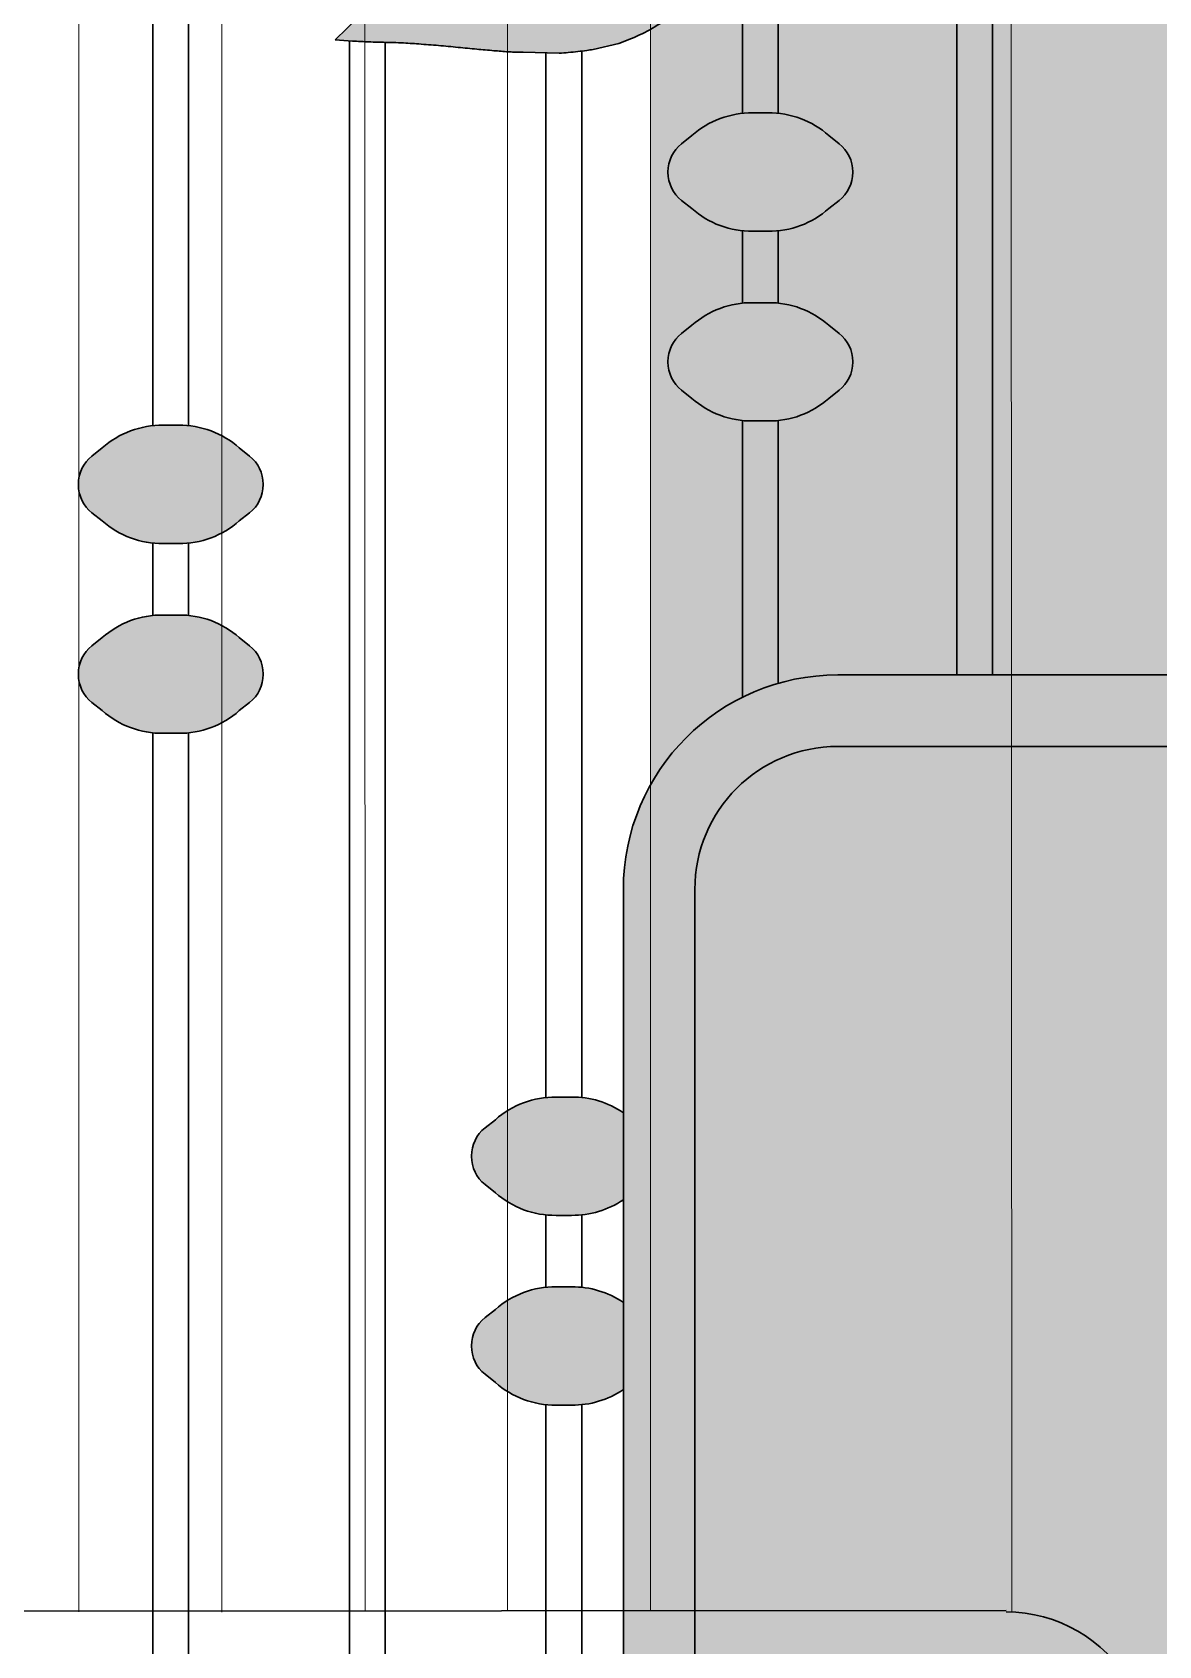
# Model space of a CAD drawing. Header units: millimetres. Extents: x 35877 to 3066687, y -650199 to -40525.
# Drawn here: x 147129.24 to 147145, y -179762.84 to -179740.27 of the extents above; entities that cross this region are included whole.
import ezdxf

# ---------------------------------------------------------------- set-up
doc = ezdxf.new("R2010")
doc.units = ezdxf.units.MM
doc.header["$MEASUREMENT"] = 0
for name, color, linetype, lineweight in [('A8_FURNITURE', 32, 'Continuous', 30), ('dim05', 1, 'Continuous', 13), ('Elevation 4.5', 206, 'Continuous', 5), ('FURNITURE', 32, 'Continuous', 9), ('NAME PLATE', 7, 'Continuous', 25)]:
    doc.layers.add(name, color=color, linetype=linetype, lineweight=lineweight)

msp = doc.modelspace()

# ---------------------------------------------------------------- hatches: boundary and pattern name
at = {"layer": 'dim05', "lineweight": 0, "true_color": 0xa47149, "transparency": 33554630}
h = msp.add_hatch(color=35, dxfattribs=at)
h.dxf.hatch_style = 1
h.paths.add_polyline_path([(147148.6692198804, -179711.3997529736), (147102.6771290681, -179711.3997529736), (147102.6847784789, -179803.3590777474), (147148.6768692911, -179803.3590777474), (147148.6756299932, -179788.4605452587), (147142.6768692911, -179788.4605452587), (147142.6768692911, -179791.3590777474, -0.4142135623730951), (147139.6768692911, -179794.3590777474), (147111.6793159325, -179794.3590777474, -0.4142135623730951), (147108.6793159325, -179791.3590777474), (147108.6793159325, -179722.3649777924, -0.4142135623730951), (147111.6793159325, -179719.3649777924), (147139.6768692911, -179719.3649777924, -0.4142135623730951), (147142.6768692911, -179722.3649777924), (147142.6768692911, -179749.2606801416), (147148.6723692487, -179749.2606801416)])
h = msp.add_hatch(color=35, dxfattribs=at)
h.dxf.hatch_style = 1
h.paths.add_polyline_path([(147148.6723692487, -179749.2606801416), (147140.5102026244, -179749.2606801416, 0.4142135623730951), (147137.5102026244, -179752.2606801416), (147137.5102026244, -179785.4605452587, 0.4142135623730951), (147140.5102026244, -179788.4605452587), (147148.6756299932, -179788.4605452587), (147148.6755468107, -179787.4605452587), (147140.5102026244, -179787.4605452587, -0.4142135623730951), (147138.5102026244, -179785.4605452587), (147138.5102026244, -179752.2606801416, -0.4142135623730951), (147140.5102026244, -179750.2606801416), (147148.6724524312, -179750.2606801416)])
h = msp.add_hatch(color=35, dxfattribs=at)
h.dxf.hatch_style = 1
h.paths.add_polyline_path([(147148.6724524312, -179750.2606801416), (147140.5102026244, -179750.2606801416, 0.414213562373095), (147138.5102026244, -179752.2606801416), (147138.5102026244, -179785.4605452587, 0.4142135623730951), (147140.5102026244, -179787.4605452587), (147148.6755468107, -179787.4605452587)])
at = {"layer": 'Elevation 4.5', "lineweight": 0, "true_color": 0x000000, "transparency": 33554628}
h = msp.add_hatch(color=18, dxfattribs=at)
h.dxf.hatch_style = 1
edge = h.paths.add_edge_path()
edge.add_arc((147155.7513665023, -179748.7601581318), 22.71277757108558, 507.18851789711357, 507.8382754307384, ccw=False)
edge.add_arc((147150.4712553139, -179745.3558608765), 16.43035654375045, 506.36276235670414, 507.1885178933482, ccw=False)
edge.add_arc((147151.4499573588, -179746.0070572031), 17.60590507442646, 505.7126965902337, 506.36267839571167, ccw=False)
edge.add_arc((147137.4610808936, -179736.4690343708), 0.674793347500813, 498.8310564494863, 505.71269656689344, ccw=False)
edge.add_arc((147137.8577975251, -179736.8159538733), 1.201801152872894, 484.0079692633073, 498.83105645645423, ccw=False)
edge.add_arc((147137.8362178342, -179736.7839702627), 1.163218327600577, 468.8201198875571, 484.007969265302, ccw=False)
edge.add_arc((147137.7989815442, -179736.6747211796), 1.047797777297143, 452.784597418169, 468.8200135968284, ccw=False)
edge.add_arc((147137.7851110468, -179736.3895470444), 0.7622865198643559, 432.43001919093206, 452.78459742634254, ccw=False)
edge.add_arc((147137.6259043992, -179736.8923438444), 1.289687106465092, 425.01576951251707, 432.4300191824818, ccw=False)
edge.add_arc((147137.0623341162, -179738.1017931858), 2.62399560651567, 420.65778612325323, 425.015769527549, ccw=False)
edge.add_arc((147136.4547831797, -179739.1825696302), 3.863832637452334, 417.08159717631605, 420.65778610862327, ccw=False)
edge.add_arc((147133.8725780609, -179743.1712413388), 8.615388727239672, 415.1179514214472, 417.0815971825976, ccw=False)
edge.add_arc((147106.3938356134, -179782.5874069585), 56.66448235709579, 414.95139004013964, 415.11795143395045, ccw=False)
edge.add_arc((147119.8737507862, -179763.3708130617), 33.19140002734221, 414.70247114536494, 414.95138999453985, ccw=False)
edge.add_arc((147099.2561286722, -179792.4927882763), 68.87298886579251, 414.599881686053, 414.7024711920124, ccw=False)
edge.add_arc((147139.0057516104, -179736.5598797369), 0.2543122433924807, 409.23396222174586, 414.5998816835639, ccw=False)
edge.add_arc((147139.1605945494, -179736.380277347), 0.01717651394238802, 298.2086449427716, 409.2339621064502, ccw=False)
edge.add_arc((147138.4821914452, -179735.1155191597), 1.452392192579913, 293.39255604367804, 298.2086449264236, ccw=False)
edge.add_arc((147138.4110682357, -179734.9511045169), 1.631530925651959, 287.9265988577175, 293.39255603968763, ccw=False)
edge.add_arc((147138.2464022611, -179734.442096892), 2.166510967779784, 283.5076512464655, 287.9265988597203, ccw=False)
edge.add_line((147138.7524455186, -179736.5486794313), (147138.5681405613, -179736.5929531681))
edge.add_line((147138.5681405613, -179736.5929531681), (147138.5771897567, -179736.7479395593))
edge.add_arc((147139.3289979493, -179736.7040437106), 0.7530885764697608, 183.3415367850405, 189.8132274063442)
edge.add_arc((147144.0209059413, -179735.8924949337), 5.514665208493895, 189.8132273977349, 191.3045693805245)
edge.add_arc((147144.6715909595, -179735.7624281986), 6.178222552240888, 191.3045063873774, 192.83882660824)
edge.add_arc((147144.9227770429, -179735.7051858225), 6.435848517784304, 192.8387855309574, 194.327813124649)
edge.add_arc((147127.0071932304, -179740.2810738451), 12.0548760364553, 372.79593632246485, 374.32781313336847, ccw=False)
edge.add_arc((147134.8699628117, -179738.4952828632), 3.991862026780903, 369.3030193230325, 372.795936313089, ccw=False)
edge.add_arc((147135.4829669491, -179738.394862079), 3.370687006033028, 365.4349192712607, 369.3029465733015, ccw=False)
edge.add_arc((147132.3322760147, -179738.6946275369), 6.535606071972467, 363.0776751452507, 365.434919261805, ccw=False)
edge.add_arc((147136.255752266, -179738.4836728624), 2.606462683265474, 348.2130280679449, 363.0776751474744, ccw=False)
edge.add_arc((147137.0515453186, -179738.6497338549), 1.793527977553087, 328.5414436490827, 348.21302806692677, ccw=False)
edge.add_arc((147137.1164412113, -179738.689437569), 1.717449979413286, 308.3756672838874, 328.5414436466636, ccw=False)
edge.add_arc((147136.7893362562, -179738.2763735822), 2.244346087587395, 291.87328044192355, 308.37566728397655, ccw=False)
edge.add_line((147137.6254787272, -179740.3591494053), (147137.4463646334, -179740.4310558002))
edge.add_line((147137.4463646334, -179740.4310558002), (147137.0871153319, -179740.5128554961))
edge.add_arc((147136.7921468946, -179738.9733887682), 1.567470632925063, 277.56564977978604, 280.84665759657577, ccw=False)
edge.add_arc((147136.2491404621, -179734.8850494852), 5.691712875962254, 276.30901441719755, 277.5656498050415, ccw=False)
edge.add_arc((147136.1876941331, -179734.3292772702), 6.250871535311828, 275.0656264996744, 276.3090143952424, ccw=False)
edge.add_arc((147136.318115364, -179735.8005870328), 4.773792622310335, 273.5437563876856, 275.06562649984016, ccw=False)
edge.add_line((147136.6131872585, -179740.5652516147), (147136.1063475133, -179740.5495378186))
edge.add_line((147136.1063475133, -179740.5495378186), (147135.9804158866, -179740.5495378186))
edge.add_arc((147135.980415887, -179739.5009615624), 1.048576256143861, 265.59734921097856, 269.99999997773614, ccw=False)
edge.add_arc((147138.1547145405, -179711.2605092123), 29.37260710579882, 265.2029313430513, 265.59734923576883, ccw=False)
edge.add_arc((147137.9510672685, -179713.6876196477), 26.9369681186945, 264.689736578647, 265.20285114690364, ccw=False)
edge.add_arc((147138.9321585335, -179703.1327608433), 37.53732586980061, 264.28949384960623, 264.68967636624086, ccw=False)
edge.add_arc((147133.2242112776, -179760.2131086514), 19.82770500941959, 444.2894938446994, 445.0815518794412)
edge.add_arc((147133.1435682788, -179761.1500452042), 20.76810566715427, 445.0815098229188, 445.8465121889648)
edge.add_arc((147133.3075463682, -179758.8918604973), 18.50397515314464, 445.8464822961825, 446.602538210004)
edge.add_arc((147134.2170494524, -179743.5717182185), 3.156859616249403, 446.6025382128933, 449.3996516514537)
edge.add_arc((147134.3336589473, -179732.4432004305), 7.972269097740296, 268.96301938768136, 269.39965163686344, ccw=False)
edge.add_line((147134.1893789107, -179740.4141638501), (147133.4791865057, -179740.3783971254))
edge.add_arc((147117.3548991193, -179723.0700727816), 23.65524752161354, 312.9716816911183, 316.0595494074697)
edge.add_arc((147122.847359368, -179728.3851678258), 16.01214733226215, 316.1165142699844, 317.103223198142)
edge.add_arc((147131.7421628989, -179736.6497969156), 3.870416654803198, 317.1032232022504, 319.9367719981558)
edge.add_arc((147210.3212484856, -179802.7333855224), 98.80242968147073, 499.8483155018872, 499.9367720008196, ccw=False)
edge.add_arc((147197.1096776752, -179791.5879496906), 81.51757089850346, 499.7442981335809, 499.84824900162573, ccw=False)
edge.add_arc((147193.8182199595, -179788.8010489666), 77.20474009557171, 499.6546188707312, 499.7442492773851, ccw=False)
edge.add_arc((147139.480437289, -179742.6452166186), 5.909891156234724, 499.0555394568858, 499.6546188897753, ccw=False)
edge.add_arc((147129.1421237851, -179733.6758371647), 7.776981894013973, 319.0555394373171, 322.7772869498338)
edge.add_arc((147115.8089359786, -179723.5470635541), 24.52111375975269, 322.7772869481498, 324.358603487159)
edge.add_arc((147113.9160110509, -179722.1897926965), 26.85035160999695, 324.3586034888878, 325.9132567067927)
edge.add_arc((147119.4312764494, -179725.9220473484), 20.19093142486694, 325.9132567050606, 327.8382754334737)
edge = h.paths.add_edge_path(flags=16)
edge.add_arc((147137.8736014059, -179736.2293024672), 0.2322651146118047, 320.0565319747831, 335.5046511043514)
edge.add_arc((147137.9255758995, -179736.2529835134), 0.1751499683182469, 335.5046511316532, 368.709610807853)
edge.add_arc((147137.9347968129, -179736.2515709324), 0.1658214834924032, 368.7096107950683, 403.3021900527262)
edge.add_arc((147137.9724282079, -179736.2161061838), 0.1141120038685766, 403.3021900449339, 446.9972035332137)
edge.add_arc((147137.973136528, -179736.2026032411), 0.1005904958060329, 446.9972035441938, 494.9999851013681)
edge.add_arc((147137.9696620024, -179736.1991287515), 0.09567680006221069, 494.9999690421509, 528.6741215180718)
edge.add_arc((147138.1295451395, -179736.2311516585), 0.2587353297781608, 528.674121517435, 544.70662123329)
edge.add_arc((147138.1428980728, -179736.2300522941), 0.272133442740565, 184.7066212300402, 200.3928668957784)
edge.add_arc((147138.0084374317, -179736.280038704), 0.1286820390840577, 200.3928669125619, 227.8553518017901)
edge.add_arc((147138.0183335759, -179736.2691035667), 0.1434302898713241, 227.8553517775366, 249.4408274158013)
edge.add_arc((147137.9919519113, -179736.3394429938), 0.06830621089635083, 249.4408274535614, 287.0166619993391)
edge.add_arc((147137.9874122684, -179736.3246099199), 0.08381841382622764, 287.016661967595, 320.0565319813447)
edge = h.paths.add_edge_path(flags=16)
edge.add_arc((147136.9051730427, -179737.6391536657), 0.3224896342936749, 416.488537542685, 435.4540182361438)
edge.add_arc((147136.8606850946, -179737.8106080423), 0.4996217341068242, 435.4540182223546, 449.1167772766733)
edge.add_arc((147136.8601022024, -179737.8484180109), 0.5374361954011544, 449.116777292074, 462.3035776651715)
edge.add_arc((147136.8444309515, -179737.7765647213), 0.4638938039961975, 462.3035776448494, 477.0290246828616)
edge.add_arc((147136.9164388197, -179737.9177113125), 0.622347246046015, 477.0290246944884, 488.8525266191497)
edge.add_arc((147137.0282453997, -179738.0565098911), 0.8005767519077509, 488.852526620897, 498.6414718494698)
edge.add_arc((147138.6799187583, -179739.5105324574), 3.00107817356593, 498.6414718435628, 502.7750812498119)
edge.add_arc((147190.1375751192, -179778.6043047275), 67.62470719938264, 502.7750812519495, 503.2057149838819)
edge.add_arc((147101.544134601, -179712.3417247804), 43.00768952093476, 322.362346444899, 323.20571498449453, ccw=False)
edge.add_arc((147129.7554089232, -179734.0968807731), 7.382378137841509, 319.25591349601183, 322.36234644444687, ccw=False)
edge.add_arc((147130.8569571857, -179735.0458373977), 5.928443046414641, 315.6701561243863, 319.2559134963909, ccw=False)
edge.add_arc((147120.3551127463, -179724.7868318784), 20.60958506176154, 314.2519931123239, 315.6701561233273, ccw=False)
edge.add_arc((147147.6808717867, -179752.8355560049), 18.5494245306522, 494.2519931123489, 495.1327331369088)
edge.add_arc((147138.271811017, -179743.4699891828), 5.27372242245683, 495.1327331428471, 497.3791390206788)
edge.add_arc((147140.0529536691, -179745.1090310665), 7.694244565161012, 497.379139006891, 498.5496968411185)
edge.add_arc((147134.3017928839, -179740.0297200246), 0.02122358009796283, 498.549696821558, 572.6178815668867)
edge.add_arc((147134.3895336607, -179739.9735688664), 0.125393616470867, 212.6178815554509, 264.115143123585)
edge.add_arc((147134.9195296839, -179734.8316124558), 5.294591959775962, 264.1151431314591, 267.5967918650779)
edge.add_arc((147134.8657068505, -179736.1140700541), 4.011005426326134, 267.5967918650412, 272.6627130661531)
edge.add_arc((147134.926850263, -179737.4287956632), 2.694858799206424, 272.6627130656112, 279.4880150805329)
edge.add_arc((147134.8709753011, -179737.0944704668), 3.033820962743133, 279.4880150801967, 294.1875493503518)
edge.add_arc((147135.160030468, -179737.7380213684), 2.328334852051495, 294.187549350941, 312.1125866089341)
edge.add_arc((147135.3580028823, -179737.9570250459), 2.033113430747092, 312.1125866110718, 331.436589996265)
edge.add_arc((147135.5394003368, -179738.0557731526), 1.826579595609213, 331.436513702412, 352.379205025697)
edge.add_arc((147135.937713654, -179738.1090666411), 1.424716814798801, 352.3792050319467, 363.8392714698197)
edge.add_arc((147136.0509100149, -179738.1014702145), 1.311265848237073, 363.8392714641251, 376.0342070607451)
edge.add_arc((147136.3069622271, -179738.0278829567), 1.044849219870216, 376.0342070657481, 389.5828357131268)
edge.add_arc((147136.853039918, -179737.717883999), 0.4169159444802546, 389.5828357105138, 416.4885375356303)
h = msp.add_hatch(color=18, dxfattribs=at)
h.dxf.hatch_style = 1
h.paths.add_polyline_path([(147140.7203214538, -179742.2238906581, 0.2335693837455621), (147140.5302880641, -179741.823750692), (147140.3856183961, -179741.7094513097, 0.1866468864992518), (147139.5355456205, -179741.3929548197), (147139.3192123955, -179741.3929548197, 0.1866468864992447), (147138.46913962, -179741.7094513097), (147138.3244699519, -179741.823750692, 0.2294381312187929), (147138.1344365622, -179742.2160779794, 0.2335693837448415), (147138.3244699519, -179742.6162179456), (147138.46913962, -179742.7305173278, 0.1866468864992493), (147139.3192123955, -179743.0470138178), (147139.5355456205, -179743.0470138178, 0.1866468864992456), (147140.3856183961, -179742.7305173278), (147140.5302880641, -179742.6162179456, 0.2294381312761698)])
h = msp.add_hatch(color=18, dxfattribs=at)
h.dxf.hatch_style = 1
h.paths.add_polyline_path([(147140.7203214538, -179744.8779496562, 0.2335693837455621), (147140.5302880641, -179744.47780969), (147140.3856183961, -179744.3635103077, 0.1866468864992518), (147139.5355456205, -179744.0470138178), (147139.3192123955, -179744.0470138178, 0.1866468864992447), (147138.46913962, -179744.3635103077), (147138.3244699519, -179744.4778096901, 0.2294381312187929), (147138.1344365622, -179744.8701369775, 0.2335693837448415), (147138.3244699519, -179745.2702769436), (147138.46913962, -179745.3845763259, 0.1866468864992493), (147139.3192123955, -179745.7010728159), (147139.5355456205, -179745.7010728159, 0.1866468864992456), (147140.3856183961, -179745.3845763259), (147140.5302880641, -179745.2702769437, 0.2294381312761698)])
h = msp.add_hatch(color=18, dxfattribs=at)
h.dxf.hatch_style = 1
h.paths.add_polyline_path([(147132.4709331141, -179746.5917741835, 0.2335693837455621), (147132.2808997245, -179746.1916342174), (147132.1362300564, -179746.0773348351, 0.1866468864992518), (147131.2861572809, -179745.7608383452), (147131.0698240559, -179745.7608383452, 0.1866468864992447), (147130.2197512803, -179746.0773348351), (147130.0750816123, -179746.1916342174, 0.2294381312187929), (147129.8850482226, -179746.5839615049, 0.2335693837448415), (147130.0750816123, -179746.984101471), (147130.2197512803, -179747.0984008533, 0.1866468864992493), (147131.0698240559, -179747.4148973432), (147131.2861572809, -179747.4148973432, 0.1866468864992456), (147132.1362300564, -179747.0984008533), (147132.2808997244, -179746.9841014711, 0.2294381312761698)])
h = msp.add_hatch(color=18, dxfattribs=at)
h.dxf.hatch_style = 1
h.paths.add_polyline_path([(147132.4709331141, -179749.2536458603, 0.2335693837455621), (147132.2808997245, -179748.8535058942), (147132.1362300564, -179748.7392065119, 0.1866468864992518), (147131.2861572809, -179748.422710022), (147131.0698240559, -179748.422710022, 0.1866468864992447), (147130.2197512803, -179748.7392065119), (147130.0750816123, -179748.8535058942, 0.2294381312187929), (147129.8850482226, -179749.2458331817, 0.2335693837448415), (147130.0750816123, -179749.6459731478), (147130.2197512803, -179749.7602725301, 0.1866468864992493), (147131.0698240559, -179750.07676902), (147131.2861572809, -179750.07676902, 0.1866468864992456), (147132.1362300564, -179749.7602725301), (147132.2808997244, -179749.6459731479, 0.2294381312761698)])
h = msp.add_hatch(color=18, dxfattribs=at)
h.dxf.hatch_style = 1
h.paths.add_polyline_path([(147137.5102026244, -179755.3829084984, 0.1540341310282323), (147136.7857495073, -179755.1643258437), (147136.5694162823, -179755.1643258437, 0.1866468864992425), (147135.7193435068, -179755.4808223336), (147135.5746738387, -179755.5951217159, 0.2294381312187928), (147135.384640449, -179755.9874490034, 0.2335693837448415), (147135.5746738387, -179756.3875889695), (147135.7193435068, -179756.5018883518, 0.1866468864992494), (147136.5694162823, -179756.8183848417), (147136.7857495073, -179756.8183848417, 0.154034131035368), (147137.5102026244, -179756.599802187)])
h = msp.add_hatch(color=18, dxfattribs=at)
h.dxf.hatch_style = 1
h.paths.add_polyline_path([(147137.5102026244, -179758.0291548178, 0.1540341310282323), (147136.7857495073, -179757.8105721631), (147136.5694162823, -179757.8105721631, 0.1866468864992425), (147135.7193435068, -179758.127068653), (147135.5746738387, -179758.2413680353, 0.2294381312187928), (147135.384640449, -179758.6336953228, 0.2335693837448415), (147135.5746738387, -179759.0338352889), (147135.7193435068, -179759.1481346712, 0.1866468864992494), (147136.5694162823, -179759.4646311611), (147136.7857495073, -179759.4646311611, 0.154034131035368), (147137.5102026244, -179759.2460485064)])
at = {"layer": 'NAME PLATE', "lineweight": 0, "true_color": 0x000000, "transparency": 33554687}
h = msp.add_hatch(color=18, dxfattribs=at)
h.dxf.hatch_style = 1
h.set_gradient(color1=(153, 155, 55), color2=(229, 232, 120), name='INVCYLINDER')
h.paths.add_polyline_path([(147142.9288946, -179724.4331572106, 0.4109880837196706), (147137.8916971107, -179719.4511910097), (147137.8916971107, -179762.3972749645), (147142.9288946, -179762.3936251742)], flags=17)
h.paths.add_polyline_path([(147142.9290618179, -179766.4111629302, 0.9852287181319922), (147142.8666588266, -179762.4127009826), (147137.8916971107, -179762.3972749645), (147137.8916971107, -179789.3580342925), (147113.829553304, -179789.3580342925), (147113.829553304, -179719.4508876503, 0.4142438736979137), (147108.8468720317, -179724.4331572536), (147108.7996058999, -179789.3826911348, 0.4139882622943566), (147113.7996044203, -179794.3865375537), (147137.8489183169, -179794.4050383065, 0.4196556007892562), (147142.9575561092, -179789.377809019)])

# ---------------------------------------------------------------- linework, layer by layer
at = {"layer": 'A8_FURNITURE', "linetype": 'ByBlock', "lineweight": 15, "transparency": 33554687}
for p, q in [((147129.8901291924, -179719.4049692161, 2.386277242904157), (147129.8934244946, -179762.3632447592)), ((147131.8901296883, -179719.4051021616, 2.384537402067849), (147131.8934258016, -179762.3676616167)), ((147133.890881579, -179719.4052351571, -0.1817113195797617), (147133.8976663119, -179762.3533723591, -160.2193061978)), ((147135.888868271, -179762.3516755908, -160.2096370109974), (147135.891637503, -179719.4053681528, -0.182592512647517)), ((147142.9288349339, -179724.3858714471, -42.33362148404757), (147142.9455965497, -179762.3663314111, -172.4779544589025))]:
    msp.add_line(p, q, dxfattribs=at)
at = {"layer": 'A8_FURNITURE', "linetype": 'ByBlock', "transparency": 33554687}
msp.add_line((147119.8685735797, -179762.3623931173, 0.1018996002810582), (147142.8677453761, -179762.3457286614), dxfattribs=at)
at = {"layer": 'A8_FURNITURE', "linetype": 'ByBlock', "lineweight": 15, "transparency": 33554687}
msp.add_lwpolyline([(147137.8888676245, -179762.349971326), (147137.8916374448, -179719.4055010982)], dxfattribs=at)
at = {"layer": 'A8_FURNITURE', "linetype": 'ByBlock', "transparency": 33554687}
msp.add_arc((147142.8677453761, -179764.36481556), 1.999999924652877, 269.9840513279892, 90, dxfattribs=at)
at = {"layer": 'Elevation 4.5', "color": 18, "lineweight": 30, "true_color": 0x000000, "transparency": 33554687}
for p, q in [((147139.177379008, -179727.5944371949), (147139.177379008, -179741.4069919509)), ((147139.677379008, -179727.6118115953), (147139.677379008, -179741.4069919508)), ((147130.9279906684, -179734.8462558144), (147130.9279906684, -179741.0447278958)), ((147131.4279906684, -179734.8462558144), (147131.4279906684, -179741.0277997584)), ((147133.4791865057, -179740.3783971254), (147133.9699752286, -179739.904469052)), ((147133.7198465231, -179740.3951970857), (147133.4791865057, -179740.3783971254)), ((147133.6777867816, -179740.3922609853), (147133.6777867816, -179763.3994282343)), ((147134.1777867816, -179740.4139455923), (147134.1777867816, -179763.3994282343)), ((147137.6254772181, -179740.3591500111), (147137.4463646334, -179740.4310558002)), ((147136.1063475133, -179740.5495378186), (147135.9804148454, -179740.5495378186)), ((147136.6131872585, -179740.5652516147), (147136.1063475133, -179740.5495378186)), ((147136.4275828948, -179740.5594972335), (147136.4275828948, -179755.1705502961)), ((147136.9275828948, -179740.5361831172), (147136.9275828948, -179755.1705502961)), ((147137.4463646334, -179740.4310558002), (147137.0871153319, -179740.5128554961)), ((147130.9279906684, -179741.0447278958), (147130.9279906684, -179745.7748754763)), ((147131.4279906684, -179741.0277997584), (147131.4279906684, -179745.7748754763)), ((147139.177379008, -179743.0486020441), (147139.177379008, -179744.0610509489)), ((147139.677379008, -179743.0486020441), (147139.677379008, -179744.0610509489)), ((147139.177379008, -179745.7026610422), (147139.177379008, -179749.573008062)), ((147139.677379008, -179745.7026610422), (147139.677379008, -179749.3785967244)), ((147130.9279906684, -179747.4164855695), (147130.9279906684, -179748.4289344744)), ((147131.4279906684, -179747.4164855695), (147131.4279906684, -179748.4289344744)), ((147130.9279906684, -179750.0705445676), (147130.9279906684, -179760.8490358703)), ((147131.4279906684, -179750.0705445676), (147131.4279906684, -179760.8494811018)), ((147131.4279906684, -179755.8674370296), (147131.4279906684, -179765.2953148955)), ((147130.9279906684, -179756.1305292917), (147130.9279906684, -179765.334684699)), ((147136.4275828948, -179756.8121603893), (147136.4275828948, -179757.8246092942)), ((147136.9275828948, -179756.8121603893), (147136.9275828948, -179757.8246092941)), ((147136.4275828948, -179759.4662193874), (147136.4275828948, -179774.5517245567)), ((147136.9275828948, -179759.4662193874), (147136.9275828948, -179774.5517245566))]:
    msp.add_line(p, q, dxfattribs=at)
for points in [[(147142.1768692911, -179749.2606801416), (147142.1768692911, -179722.3649777924, 0.4142135623730951), (147139.6768692911, -179719.8649777924), (147111.6793159325, -179719.8649777924, 0.4142135623730951), (147109.1793159325, -179722.3649777924), (147109.1793159325, -179791.3590777474, 0.4142135623730951), (147111.6793159325, -179793.8590777474), (147139.6768692911, -179793.8590777474, 0.4142135623730951), (147142.1768692911, -179791.3590777474), (147142.1768692911, -179788.4605452587)], [(147137.5102026244, -179756.599802187, -0.1540341310353647), (147136.7857495073, -179756.8183848417), (147136.5694162823, -179756.8183848417, -0.1866468864992491), (147135.7193435068, -179756.5018883518), (147135.5746738387, -179756.3875889695, -0.2294381312374742), (147135.384640449, -179755.995261682), (147135.384640449, -179755.9874490034, -0.2294381312374741), (147135.5746738387, -179755.5951217159), (147135.7193435068, -179755.4808223336, -0.1866468864992491), (147136.5694162823, -179755.1643258437), (147136.7857495073, -179755.1643258437, -0.1540341310282269), (147137.5102026244, -179755.3829084984)], [(147137.5102026244, -179759.253861185, -0.1540341310315644), (147136.7857495073, -179759.4724438398), (147136.5694162823, -179759.4724438398, -0.1866468864992491), (147135.7193435068, -179759.1559473498), (147135.5746738387, -179759.0416479676, -0.2294381312374742), (147135.384640449, -179758.6493206801), (147135.384640449, -179758.6415080014, -0.2294381312374741), (147135.5746738387, -179758.249180714), (147135.7193435068, -179758.1348813317, -0.1866468864992491), (147136.5694162823, -179757.8183848417), (147136.7857495073, -179757.8183848417, -0.1540341310319655), (147137.5102026244, -179758.0369674965)]]:
    msp.add_lwpolyline(points, format="xyb", dxfattribs=at)
for points in [[(147140.7203214538, -179742.2238906581), (147140.7203214538, -179742.2317033368, -0.2294381312374742), (147140.5302880641, -179742.6240306243), (147140.3856183961, -179742.7383300066, -0.1866468864992491), (147139.5355456205, -179743.0548264965), (147139.3192123955, -179743.0548264965, -0.1866468864992491), (147138.46913962, -179742.7383300066), (147138.3244699519, -179742.6240306243, -0.2294381312374742), (147138.1344365622, -179742.2317033368), (147138.1344365622, -179742.2238906581, -0.2294381312374741), (147138.3244699519, -179741.8315633707), (147138.46913962, -179741.7172639884, -0.1866468864992491), (147139.3192123955, -179741.4007674984), (147139.5355456205, -179741.4007674984, -0.1866468864992491), (147140.3856183961, -179741.7172639884), (147140.5302880641, -179741.8315633707, -0.2294381312374741)], [(147140.7203214538, -179744.8779496562), (147140.7203214538, -179744.8857623349, -0.2294381312374742), (147140.5302880641, -179745.2780896224), (147140.3856183961, -179745.3923890046, -0.1866468864992491), (147139.5355456205, -179745.7088854946), (147139.3192123955, -179745.7088854946, -0.1866468864992491), (147138.46913962, -179745.3923890046), (147138.3244699519, -179745.2780896224, -0.2294381312374742), (147138.1344365622, -179744.8857623349), (147138.1344365622, -179744.8779496562, -0.2294381312374741), (147138.3244699519, -179744.4856223688), (147138.46913962, -179744.3713229865, -0.1866468864992491), (147139.3192123955, -179744.0548264965), (147139.5355456205, -179744.0548264965, -0.1866468864992491), (147140.3856183961, -179744.3713229865), (147140.5302880641, -179744.4856223688, -0.2294381312374741)], [(147132.4709331141, -179746.5917741836), (147132.4709331141, -179746.5995868623, -0.2294381312374742), (147132.2808997245, -179746.9919141497), (147132.1362300564, -179747.106213532, -0.1866468864992491), (147131.2861572809, -179747.422710022), (147131.0698240559, -179747.422710022, -0.1866468864992491), (147130.2197512803, -179747.106213532), (147130.0750816123, -179746.9919141497, -0.2294381312374742), (147129.8850482226, -179746.5995868623), (147129.8850482226, -179746.5917741836, -0.2294381312374741), (147130.0750816123, -179746.1994468961), (147130.2197512803, -179746.0851475138, -0.1866468864992491), (147131.0698240559, -179745.7686510239), (147131.2861572809, -179745.7686510239, -0.1866468864992491), (147132.1362300564, -179746.0851475138), (147132.2808997245, -179746.1994468961, -0.2294381312374741)], [(147132.4709331141, -179749.2458331817), (147132.4709331141, -179749.2536458603, -0.2294381312374742), (147132.2808997245, -179749.6459731478), (147132.1362300564, -179749.7602725301, -0.1866468864992491), (147131.2861572809, -179750.07676902), (147131.0698240559, -179750.07676902, -0.1866468864992491), (147130.2197512803, -179749.7602725301), (147130.0750816123, -179749.6459731478, -0.2294381312374742), (147129.8850482226, -179749.2536458603), (147129.8850482226, -179749.2458331817, -0.2294381312374741), (147130.0750816123, -179748.8535058942), (147130.2197512803, -179748.7392065119, -0.1866468864992491), (147131.0698240559, -179748.422710022), (147131.2861572809, -179748.422710022, -0.1866468864992491), (147132.1362300564, -179748.7392065119), (147132.2808997245, -179748.8535058942, -0.2294381312374741)]]:
    msp.add_lwpolyline(points, format="xyb", close=True, dxfattribs=at)
for centre, radius, start, end in [((147136.7893362562, -179738.2763735823), 2.244346087537092, 291.8732389279165, 308.3754096230564), ((147134.0871710263, -179735.1332846924), 5.274717938023607, 266.0067643554096, 267.2349449276284), ((147134.4641419023, -179727.3279473314), 13.08915319337521, 267.2349539160567, 267.8578720971102), ((147134.4834446452, -179726.8113963585), 13.60606469751603, 267.8579505656648, 268.4765142992965), ((147134.3336589464, -179732.4432004314), 7.972269096788517, 268.4765259327656, 269.3996705361492), ((147134.2170494525, -179743.5717182188), 3.156859616601853, 86.60256285979156, 89.3996039381618), ((147133.3075463676, -179758.8918604981), 18.50397515404232, 85.84647004990286, 86.60254241329741), ((147133.1435682796, -179761.1500452046), 20.7681056674129, 85.0814908770329, 85.84650128126262), ((147133.2242112781, -179760.2131086513), 19.8277050092522, 84.2894783309214, 85.08153203304984), ((147138.9321585367, -179703.1327608445), 37.53732586885415, 264.2895020406215, 264.6896553610252), ((147137.9510672687, -179713.6876196444), 26.93696812207203, 264.6897073106216, 265.2028474573946), ((147138.1547145433, -179711.2605092126), 29.37260710572787, 265.2029279507498, 265.5973517088049), ((147135.9804158867, -179739.5009615628), 1.048576255737577, 265.5974186441508, 269.9999431039906), ((147136.3181153641, -179735.8005870337), 4.773792621397258, 273.5437563888298, 275.0655099281179), ((147136.187694132, -179734.329277271), 6.250871534586711, 275.0655374832266, 276.3088437040395), ((147136.2491404634, -179734.8850494849), 5.691712876012644, 276.3088269270941, 277.5656545473372), ((147136.7921468943, -179738.9733887685), 1.567470632715429, 277.5656670727859, 280.8466576100875)]:
    msp.add_arc(centre, radius, start, end, dxfattribs=at)
at = {"layer": 'FURNITURE', "lineweight": 30, "transparency": 33554687}
for points in [[(147142.6768692911, -179749.2606801416), (147142.6768692911, -179722.3649777924, 0.414213562373095), (147139.6768692911, -179719.3649777924), (147111.6793159325, -179719.3649777924, 0.414213562373095), (147108.6793159325, -179722.3649777924), (147108.6793159325, -179791.3590777474, 0.414213562373095), (147111.6793159325, -179794.3590777474), (147139.6768692911, -179794.3590777474, 0.414213562373095), (147142.6768692911, -179791.3590777474), (147142.6768692911, -179788.4605452587)], [(147148.6768692911, -179788.4605452587), (147140.5102026244, -179788.4605452587, -0.4142135623730951), (147137.5102026244, -179785.4605452587), (147137.5102026244, -179752.2606801416, -0.4142135623730951), (147140.5102026244, -179749.2606801416), (147148.6768692911, -179749.2606801416)], [(147148.6768692911, -179787.4605452587), (147140.5102026244, -179787.4605452587, -0.4142135623730951), (147138.5102026244, -179785.4605452587), (147138.5102026244, -179752.2606801416, -0.4142135623730951), (147140.5102026244, -179750.2606801416), (147148.6768692911, -179750.2606801416)]]:
    msp.add_lwpolyline(points, format="xyb", dxfattribs=at)

doc.saveas('drawing.dxf')
